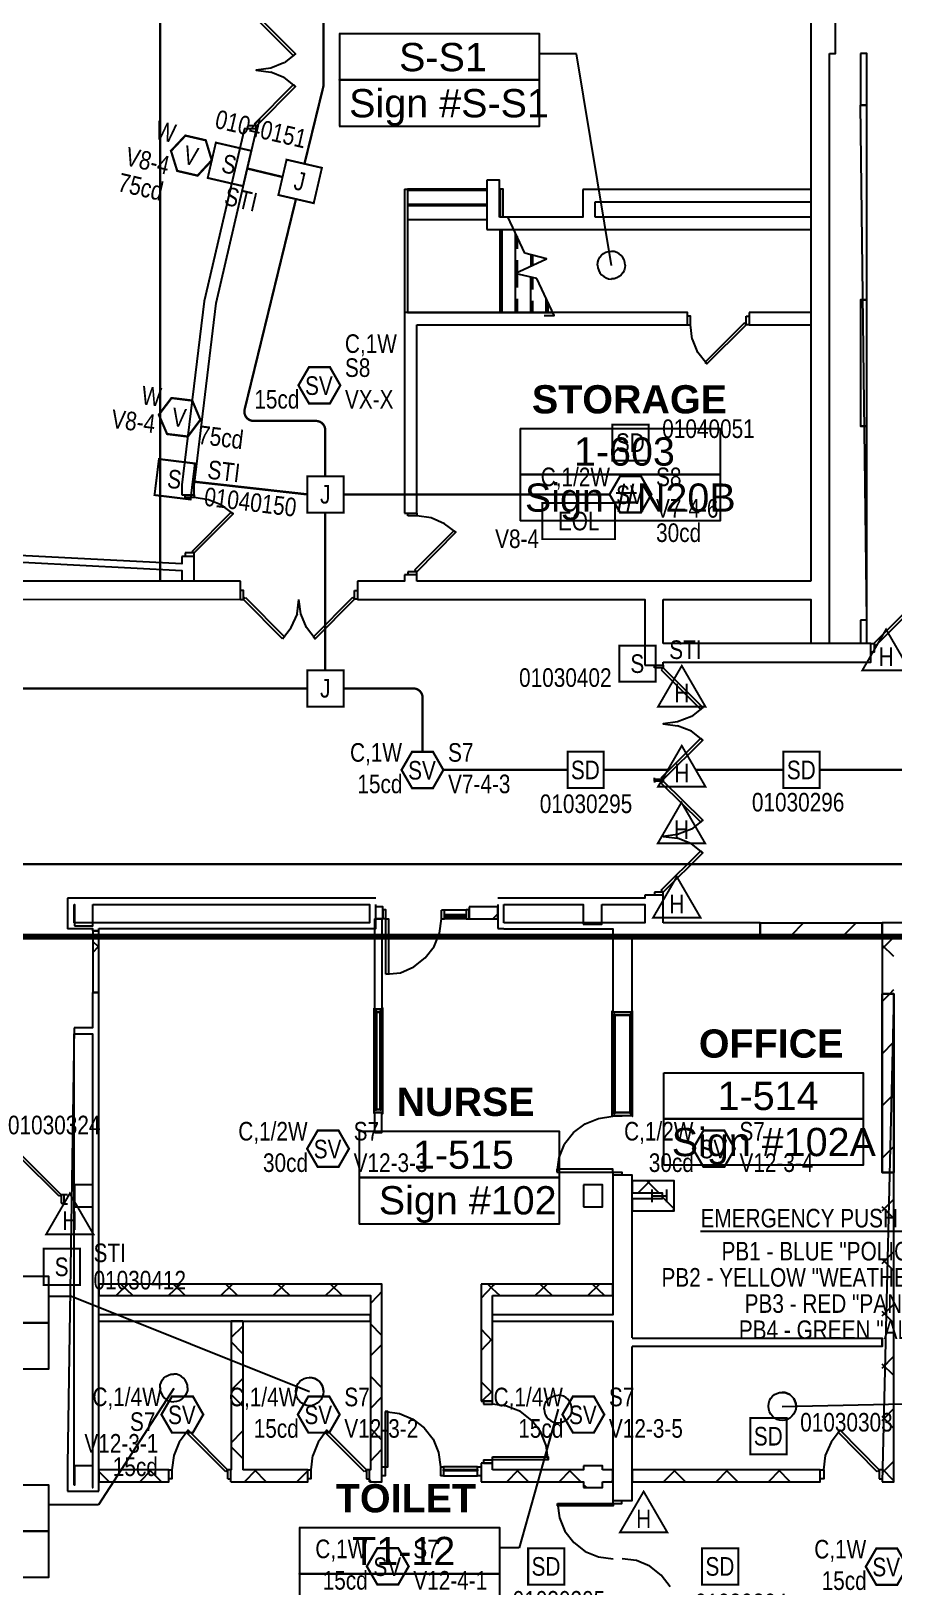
# Model space of a CAD drawing. Header units: inches. Extents: x 8199 to 15931, y 7617 to 15423.
# Drawn here: x 14042 to 14599, y 10409 to 11413 of the extents above; entities that cross this region are included whole.
import ezdxf
from ezdxf.enums import TextEntityAlignment as Align

# ---------------------------------------------------------------- set-up
doc = ezdxf.new("R2010")
doc.units = ezdxf.units.IN
doc.header["$LTSCALE"] = 0.25
doc.header["$MEASUREMENT"] = 0
for name, color, linetype in [('BACKGROUND', 8, 'Continuous'), ('CL-TEXT', 3, 'Continuous'), ('CONDUIT', 6, 'Continuous'), ('DOOR HOLDER', 1, 'Continuous'), ('EOL', 1, 'Continuous'), ('JUNCTION BOX', 1, 'Continuous'), ('PULL STATION', 1, 'Continuous'), ('SMOKE DETECTOR', 1, 'Continuous'), ('SPEAKER STROBE', 1, 'Continuous'), ('STROBE', 1, 'Continuous')]:
    doc.layers.add(name, color=color, linetype=linetype)
doc.styles.add('Arial', font='arial.ttf', dxfattribs={"width": 0.8})
doc.styles.add('PDF Arial', font='arial.ttf')
doc.styles.add('PDF Arial Bold', font='arialbd.ttf')

# ---------------------------------------------------------------- blocks, each defined once
blk = doc.blocks.new('150X-AQN5')
at = {"layer": 'DOOR HOLDER', "const_width": 1.25}
blk.add_lwpolyline([(15.3, -8.8), (0, 17.6), (-15.3, -8.8)], close=True, dxfattribs=at)
at = {"layer": 'DOOR HOLDER', "style": 'Arial', "width": 0.8}
blk.add_text('H', height=12, dxfattribs=at).set_placement((0, 0), align=Align.MIDDLE)
blk.add_attdef('SUBSCRIPT', text='', height=12, dxfattribs=at).set_placement((11.4, 10.5), align=Align.MIDDLE_LEFT)
blk = doc.blocks.new('SIGA-278')
at = {"layer": 'PULL STATION', "const_width": 1.3}
blk.add_lwpolyline([(-11.5, -11.7), (-11.5, 11.7), (11.9, 11.7), (11.9, -11.7)], close=True, dxfattribs=at)
at = {"layer": 'PULL STATION', "style": 'Arial', "width": 0.8}
blk.add_text('S', height=12, dxfattribs=at).set_placement((0, 0), align=Align.MIDDLE)
for tag, p in [('ADDRESS', (20.6, 9)), ('ZONE', (20.6, -8.6))]:
    blk.add_attdef(tag, text='', height=12, dxfattribs=at).set_placement(p, align=Align.MIDDLE_LEFT)
blk.add_attdef('SUBSCRIPT', text='', height=12, dxfattribs=at).set_placement((-16.6, -9), align=Align.MIDDLE_RIGHT)
blk = doc.blocks.new('G1-VM')
at = {"layer": 'STROBE', "const_width": 1.46}
blk.add_lwpolyline([(13.8, 0.2), (7.1, 11.9), (-6.4, 11.9), (-13.2, 0.2), (-6.4, -11.5), (7.1, -11.5)], close=True, dxfattribs=at)
at = {"layer": 'STROBE', "style": 'Arial', "width": 0.8}
blk.add_text('V', height=12, dxfattribs=at).set_placement((0, 0), align=Align.MIDDLE)
for tag, p in [('W', (-12.9, 11.5)), ('CANDELA', (-12.6, -8.8))]:
    blk.add_attdef(tag, text='', height=12, dxfattribs=at).set_placement(p, align=Align.MIDDLE_RIGHT)
blk.add_attdef('Visual_Circuit', text='', height=12, dxfattribs=at).set_placement((16.8, -8.8), align=Align.MIDDLE_LEFT)
blk = doc.blocks.new('GC-S7VM')
at = {"layer": 'SPEAKER STROBE', "const_width": 1.46}
blk.add_lwpolyline([(13.8, 0.2), (7.1, 11.9), (-6.4, 11.9), (-13.2, 0.2), (-6.4, -11.5), (7.1, -11.5)], close=True, dxfattribs=at)
at = {"layer": 'SPEAKER STROBE', "style": 'Arial', "width": 0.8}
blk.add_text('SV', height=12, dxfattribs=at).set_placement((0, 0), align=Align.MIDDLE)
for tag, p in [('C', (-12.9, 11.5)), ('CANDELA', (-12.6, -8.8)), ('1/2W', (-12.6, -29.2))]:
    blk.add_attdef(tag, text='', height=12, dxfattribs=at).set_placement(p, align=Align.MIDDLE_RIGHT)
for tag, p in [('Speaker_Circuit', (16.8, 11.5)), ('Visual_Circuit', (16.8, -8.8))]:
    blk.add_attdef(tag, text='', height=12, dxfattribs=at).set_placement(p, align=Align.MIDDLE_LEFT)
blk = doc.blocks.new('SIGA-PD')
at = {"layer": 'SMOKE DETECTOR', "const_width": 1.3}
blk.add_lwpolyline([(-11.5, -11.7), (-11.5, 11.7), (11.9, 11.7), (11.9, -11.7)], close=True, dxfattribs=at)
at = {"layer": 'SMOKE DETECTOR', "style": 'Arial', "width": 0.8}
blk.add_text('SD', height=12, dxfattribs=at).set_placement((0, 0), align=Align.MIDDLE)
for tag, p in [('ADDRESS', (20.6, 9)), ('ZONE', (20.6, -8.6))]:
    blk.add_attdef(tag, text='', height=12, dxfattribs=at).set_placement(p, align=Align.MIDDLE_LEFT)
blk.add_attdef('SUBSCRIPT', text='', height=12, dxfattribs=at).set_placement((-16.6, -9), align=Align.MIDDLE_RIGHT)
blk = doc.blocks.new('EOLR')
at = {"layer": 'EOL', "const_width": 1.25}
blk.add_lwpolyline([(-23.4, 11.7), (23.4, 11.7), (23.4, -11.7), (-23.4, -11.7)], close=True, dxfattribs=at)
at = {"layer": 'EOL', "style": 'Arial', "width": 0.8}
blk.add_text('EOL', height=12, dxfattribs=at).set_placement((0, 0), align=Align.MIDDLE)
for tag, p in [('CIRCUIT#', (28.6, 10.9)), ('EOL_VALUE', (28.9, -9.4))]:
    blk.add_attdef(tag, text='', height=12, dxfattribs=at).set_placement(p, align=Align.MIDDLE_LEFT)
blk = doc.blocks.new('JUNCTION BOX')
at = {"const_width": 1.3}
blk.add_lwpolyline([(-11.5, -11.7), (-11.5, 11.7), (11.9, 11.7), (11.9, -11.7)], close=True, dxfattribs=at)
at = {"style": 'Arial', "width": 0.8}
blk.add_text('J', height=12, dxfattribs=at).set_placement((0, 0), align=Align.MIDDLE)
blk.add_attdef('SUBSCRIPT', text='', height=12, dxfattribs=at).set_placement((-16.6, -9), align=Align.MIDDLE_RIGHT)

msp = doc.modelspace()

# ---------------------------------------------------------------- linework, layer by layer
at = {"lineweight": 0, "const_width": 4}
msp.add_lwpolyline([(12922.6, 10828.7), (14790, 10828.7)], dxfattribs=at)
at = {"layer": 'BACKGROUND', "ltscale": 5.256624}
msp.add_lwpolyline([(14125.5, 11058.1), (14125.5, 12087.2), (14125.5, 11058.1), (13244.9, 11058.1)], dxfattribs=at)
at = {"layer": 'BACKGROUND'}
for points in [[(14545.4, 11458.6), (14545.4, 11398.7)], [(14557.5, 11398.7), (14561.3, 11398.7), (14561.3, 11458.6), (14545.4, 11458.6)], [(14186.4, 11422.3), (14211.5, 11397.1)], [(14211.6, 11397.1), (14212.8, 11398.4), (14187.7, 11423.6)], [(14241.1, 11411.4), (14370.2, 11411.4), (14370.2, 11381.5), (14241.1, 11381.5), (14370.2, 11381.5), (14370.2, 11351.5), (14241.1, 11351.5)], [(14241.2, 11411.5), (14241.2, 11381.5), (14241.2, 11351.6)], [(14212.8, 11398.4), (14205.5, 11392.6)], [(14394.1, 11398.4), (14370.2, 11398.4)], [(14416.7, 11261.7), (14394.1, 11398.4)], [(14557.5, 11018), (14557.5, 11046.4), (14557.5, 11058.1), (14557.5, 11398.7)], [(14577.3, 11398.7), (14577.3, 11365.3)], [(14581.4, 11033), (14581.4, 11158.2), (14577.3, 11158.2), (14581.4, 11158.2), (14581.4, 11239.7), (14581.4, 11365.3), (14577.3, 11365.3), (14581.4, 11365.3), (14581.4, 11398.7), (14577.3, 11398.7)], [(14196.9, 11389.2), (14187.6, 11387.9), (14196.9, 11386.6)], [(14205.4, 11392.6), (14196.9, 11389.1)], [(14205.4, 11383.1), (14196.9, 11386.6)], [(14186.4, 11353.2), (14211.5, 11378.6)], [(14211.6, 11378.7), (14212.8, 11377.4), (14187.7, 11351.9)], [(14212.8, 11377.4), (14205.5, 11383.1)], [(14179.7, 11350), (14179.7, 11349.3), (14153.9, 11238.8)], [(14161.8, 11237.5), (14187.6, 11348.7), (14187.6, 11350), (14179.7, 11350)], [(14187.6, 11350), (14187.6, 11351.9), (14181.9, 11351.9)], [(14181.9, 11351.8), (14181.9, 11349.9)], [(14187.6, 11351.9), (14186.4, 11353.1)], [(14336.4, 11316.8), (14336.4, 11285)], [(14344.4, 11292.9), (14344.4, 11316.8), (14336.4, 11316.8)], [(14283.2, 11311.1), (14283.2, 11299), (14283.2, 11229.5)], [(14283.2, 11311.1), (14285.1, 11311.1), (14285.1, 11301.2), (14285.1, 11299), (14285.1, 11231.4)], [(14336.4, 11311.1), (14285.1, 11311.1)], [(14344.4, 11311.1), (14345, 11311.1), (14345, 11301.2), (14345, 11293.3), (14345, 11292.9), (14345, 11293.3)], [(14398.2, 11310.8), (14398.2, 11292.9), (14344.4, 11292.9)], [(14345, 11310.2), (14344.4, 11310.2)], [(14346.9, 11293.2), (14346.9, 11311.1), (14345, 11311.1)], [(14406.2, 11310.8), (14398.2, 11310.8)], [(14545.4, 11310.8), (14406.2, 11310.8)], [(14336.4, 11301.2), (14285.1, 11301.2)], [(14285.1, 11299), (14285.1, 11291.3)], [(14345, 11301.2), (14344.4, 11301.2)], [(14345, 11300.3), (14344.4, 11300.3)], [(14406.2, 11292.9), (14406.2, 11302.8)], [(14406.2, 11302.8), (14545.4, 11302.8)], [(14336.4, 11291.3), (14285.1, 11291.3)], [(14336.4, 11285), (14344.4, 11285)], [(14337.1, 11231.5), (14345, 11231.5), (14345, 11285)], [(14344.3, 11285), (14545.4, 11285)], [(14347, 11293.3), (14349.8, 11293.3)], [(14360.9, 11269.7), (14349.8, 11293.2)], [(14545.4, 11292.9), (14406.2, 11292.9)], [(14345, 11231.5), (14354.9, 11231.5), (14354.9, 11256.6), (14354.9, 11282.7)], [(14355.8, 11280.5), (14355.8, 11272.5)], [(14354.5, 11256.6), (14374.9, 11266.1), (14360.9, 11269.7)], [(14355.8, 11265.2), (14355.8, 11257.2)], [(14364.8, 11268.7), (14364.8, 11261.4)], [(14365.7, 11268.4), (14365.7, 11261.7)], [(14374.6, 11266.1), (14374.6, 11266.1)], [(14368.6, 11253.4), (14354.6, 11256.6)], [(14354.9, 11231.4), (14364.8, 11231.4), (14364.8, 11254.1)], [(14355.8, 11256.3), (14355.8, 11247.7)], [(14365.7, 11254.1), (14365.7, 11246.4)], [(14373.4, 11229.5), (14379.7, 11229.5), (14368.6, 11253.4)], [(14153.9, 11238.8), (14139.5, 11120.3)], [(14147.5, 11119.6), (14161.8, 11237.5)], [(14355.8, 11240.4), (14355.8, 11231.4)], [(14364.7, 11231.4), (14374.6, 11231.4), (14374.6, 11240)], [(14365.7, 11239.1), (14365.7, 11231.4)], [(14375.6, 11237.8), (14375.6, 11231.5)], [(14577.3, 11239.7), (14577.3, 11158.2)], [(14291.2, 11231.4), (14283.2, 11231.4)], [(14283.2, 11231.4), (14283.2, 11102.1)], [(14283.2, 11102.1), (14291.2, 11102.1), (14291.2, 11223.5)], [(14285.1, 11231.4), (14337, 11231.4)], [(14291.2, 11223.5), (14465.8, 11223.5), (14465.8, 11231.5), (14291.2, 11231.5)], [(14374.6, 11231.4), (14378.8, 11231.4)], [(14465.8, 11223.5), (14467.7, 11223.5), (14467.7, 11229.2), (14465.8, 11229.2)], [(14468.9, 11214.2), (14467.7, 11223.5)], [(14502.4, 11224.7), (14476.9, 11199.3)], [(14478.2, 11198.3), (14503.7, 11223.5), (14503.7, 11229.2)], [(14503.7, 11223.5), (14502.4, 11224.8)], [(14505.6, 11231.5), (14505.6, 11223.5), (14503.7, 11223.5)], [(14503.7, 11229.2), (14505.6, 11229.2)], [(14545.4, 11231.4), (14505.5, 11231.4)], [(14505.5, 11223.5), (14545.4, 11223.5)], [(14472.5, 11205.7), (14469, 11214.3)], [(14476.9, 11199.3), (14478.2, 11198.3), (14472.4, 11205.6)], [(14357.8, 11156.6), (14486.8, 11156.6), (14486.8, 11127), (14357.8, 11127), (14486.8, 11127), (14486.8, 11097), (14357.8, 11097)], [(14357.8, 11156.6), (14357.8, 11126.9), (14357.8, 11097)], [(14139.5, 11120.2), (14139.5, 11113.9)], [(14139.5, 11113.9), (14147.5, 11113.9), (14147.5, 11119.6)], [(14141.7, 11112), (14141.7, 11113.9)], [(14147.5, 11113.9), (14147.5, 11112), (14141.7, 11112)], [(14156.7, 11110.7), (14147.5, 11112)], [(14165.3, 11107.2), (14156.7, 11110.7)], [(14172.7, 11101.5), (14165.3, 11107.2)], [(14146.2, 11077.2), (14171.4, 11102.7)], [(14171.4, 11102.7), (14172.7, 11101.5), (14147.5, 11076.3)], [(14285.4, 11100.2), (14285.4, 11102.1)], [(14291.2, 11102.1), (14291.2, 11100.2), (14285.4, 11100.2)], [(14300.4, 11098.9), (14291.2, 11100.2)], [(14309, 11095.1), (14300.4, 11098.9)], [(14316.3, 11089.7), (14309, 11095.1)], [(14289.9, 11065.5), (14315.1, 11090.6)], [(14315, 11090.6), (14316.3, 11089.7), (14291.2, 11064.2)], [(13942, 11075.3), (14139.5, 11065.1), (14139.5, 11058.1)], [(14139.5, 11074), (14139.5, 11069.3), (13942.3, 11079.5)], [(14147.5, 11058.1), (14147.5, 11074.1), (14139.5, 11074.1)], [(14141.7, 11076.3), (14141.7, 11074)], [(14147.5, 11074.1), (14147.5, 11076.3), (14141.7, 11076.3)], [(14147.5, 11076.3), (14146.2, 11077.3)], [(14285.4, 11064.2), (14285.4, 11062.3)], [(14291.2, 11062.3), (14291.2, 11064.2), (14285.4, 11064.2)], [(14291.2, 11064.2), (14289.9, 11065.5)], [(14177.5, 11046.4), (14177.5, 11058.1)], [(14253, 11058.1), (14253, 11046.4), (14251, 11046.4)], [(14283.2, 11062.3), (14283.2, 11058.1), (14252.9, 11058.1)], [(14291.2, 11058.1), (14291.2, 11062.3), (14283.2, 11062.3)], [(14424, 11058.1), (14291.2, 11058.1)], [(14545.4, 11058.1), (14424, 11058.1)], [(14177.4, 11046.3), (14179.3, 11046.3), (14179.3, 11052.1), (14177.4, 11052.1)], [(14179.3, 11046.4), (14180.6, 11047.6)], [(14204.5, 11020.9), (14179.3, 11046.3)], [(14180.6, 11047.6), (14205.8, 11022.1), (14204.5, 11020.9)], [(14214, 11037.1), (14215, 11046.3)], [(14216.3, 11037.1), (14215, 11046.3)], [(14249.7, 11047.6), (14224.6, 11022.1)], [(14225.6, 11020.9), (14251, 11046.4), (14251, 11052.1)], [(14251, 11046.4), (14249.8, 11047.6)], [(14251, 11052.1), (14253, 11052.1)], [(14253, 11046.3), (14424, 11046.3)], [(14424, 11046.3), (14438.3, 11046.3), (14438.3, 11004)], [(14450.1, 11046.3), (14545.4, 11046.3), (14545.4, 11018)], [(14450.1, 11018), (14450.1, 11046.3)], [(14611.3, 11043.2), (14586.1, 11018)], [(14587.4, 11016.7), (14612.6, 11041.9), (14611.4, 11043.2)], [(14210.2, 11028.2), (14214.1, 11037.1)], [(14220.1, 11028.2), (14216.3, 11037.1)], [(14577.3, 11033), (14577.3, 11018)], [(14581.4, 11018), (14581.4, 11033), (14577.3, 11033)], [(14204.5, 11020.8), (14210.2, 11028.2)], [(14224.6, 11022.1), (14225.5, 11020.9), (14220.1, 11028.2)], [(14450.1, 11005.9), (14584, 11005.9), (14584, 11018)], [(14584, 11018), (14586.2, 11018), (14586.2, 11012.3), (14584, 11012.3)], [(14586.2, 11018), (14587.4, 11016.7)], [(14438.3, 11004), (14450.1, 11004), (14450.1, 11005.9)], [(14444.4, 11002.1), (14444.4, 11004)], [(14450.1, 11004), (14450.1, 11002.1), (14444.4, 11002.1)], [(14448.8, 11000.8), (14474.3, 10975.3)], [(14450.1, 11002.1), (14448.9, 11000.8)], [(14474.4, 10975.3), (14475.6, 10976.6), (14450.1, 11002.1)], [(14475.6, 10976.6), (14468.3, 10970.8)], [(14459.4, 10967.3), (14450.2, 10966.1), (14459.4, 10964.8)], [(14468.3, 10970.8), (14459.4, 10967.3)], [(14468.3, 10961.3), (14459.4, 10964.8)], [(14448.8, 10931.3), (14474.3, 10956.8)], [(14474.4, 10956.8), (14475.6, 10955.6), (14450.1, 10930.1)], [(14475.6, 10955.6), (14468.3, 10961.3)], [(14444.4, 10929.1), (14444.4, 10931.3)], [(14450.1, 10931.3), (14450.1, 10929.1), (14444.4, 10929.1)], [(14444.4, 10930.1), (14444.4, 10928.2)], [(14450.1, 10928.1), (14450.1, 10930.1), (14444.4, 10930.1)], [(14448.8, 10927.8), (14474.3, 10902.7)], [(14450.1, 10930.1), (14448.9, 10931.3)], [(14450.1, 10929.1), (14448.9, 10927.8)], [(14474.4, 10902.7), (14475.6, 10903.9), (14450.1, 10929.1)], [(14475.6, 10903.9), (14468.3, 10898.2)], [(14459.4, 10894.7), (14450.2, 10893.4), (14459.4, 10892.2)], [(14468.3, 10898.2), (14459.4, 10894.7)], [(14468.3, 10888.7), (14459.4, 10892.2)], [(14448.8, 10858.7), (14474.3, 10884.2)], [(14474.4, 10884.2), (14475.6, 10882.9), (14450.1, 10857.4)], [(14475.6, 10882.9), (14468.3, 10888.6)], [(14065.9, 10853.6), (14065.9, 10849.5), (14065.9, 10837.7), (14065.9, 10833.8)], [(14264.7, 10853.6), (14065.9, 10853.6)], [(14438.3, 10855.5), (14438.3, 10853.6), (14343.4, 10853.6)], [(14450.1, 10837.7), (14450.1, 10855.5), (14438.3, 10855.5)], [(14444.4, 10857.4), (14444.4, 10855.5)], [(14450.1, 10855.5), (14450.1, 10857.4), (14444.4, 10857.4)], [(14450.1, 10857.4), (14448.9, 10858.7)], [(14070, 10849.5), (14070.4, 10849.5), (14070.4, 10835.8)], [(14082.2, 10849.5), (14260.6, 10849.5), (14260.6, 10837.7), (14070.1, 10837.7)], [(14070.1, 10837.7), (14070.1, 10849.5)], [(14070.4, 10835.8), (14082.2, 10835.8), (14082.2, 10849.5)], [(14260.6, 10833.9), (14264.7, 10833.9), (14264.7, 10840.2), (14264.7, 10847.9)], [(14263.8, 10840.2), (14264.7, 10840.2), (14264.7, 10847.9), (14264.7, 10849.5)], [(14269.2, 10840.2), (14269.2, 10847.9), (14264.7, 10847.9)], [(14269.2, 10845.9), (14269.2, 10840.2), (14268.5, 10840.2)], [(14271.1, 10840.2), (14271.1, 10846), (14269.2, 10846)], [(14305.8, 10831), (14307.1, 10840.2), (14307.1, 10845.9)], [(14307.1, 10840.2), (14309, 10840.2), (14309, 10845.9), (14307.1, 10845.9)], [(14309, 10846), (14323, 10846), (14323, 10840.2), (14309, 10840.2)], [(14309, 10841.8), (14323, 10841.8), (14323, 10842.8), (14309, 10842.8)], [(14309, 10842.8), (14309, 10841.8)], [(14323, 10840.2), (14324.9, 10840.2), (14324.9, 10846), (14323, 10846)], [(14324.9, 10847.9), (14324.9, 10840.2)], [(14325, 10840.2), (14343.4, 10840.2), (14343.4, 10847.9), (14325, 10847.9)], [(14340.2, 10840.2), (14343.4, 10843.4)], [(14343.4, 10849.5), (14343.4, 10847.9), (14343.4, 10840.2), (14343.4, 10833.9)], [(14347.2, 10849.5), (14398.5, 10849.5), (14398.5, 10836.7)], [(14347.3, 10837.7), (14347.3, 10849.5)], [(14398.5, 10836.7), (14410.6, 10836.7), (14410.6, 10849.5)], [(14410.6, 10849.5), (14438.3, 10849.5), (14438.3, 10837.7), (14421.2, 10837.7)], [(14065.9, 10833.9), (14081.9, 10833.9), (14081.9, 10832.6)], [(14081.8, 10832.6), (14082.2, 10832.6), (14082.2, 10792.7), (14081.8, 10792.7)], [(14085.7, 10832.6), (14082.2, 10832.6), (14085.7, 10832.6), (14085.7, 10792.8), (14082.2, 10792.8), (14085.7, 10792.8)], [(14085.7, 10832.6), (14086, 10832.6), (14086, 10833.9)], [(14086, 10833.9), (14260.6, 10833.9)], [(14263.8, 10840.2), (14263.8, 10781.9), (14263.8, 10782.6), (14263.5, 10782.6)], [(14268.5, 10840.2), (14264.7, 10840.2), (14268.5, 10840.2), (14268.5, 10781.9), (14263.8, 10781.9), (14268.5, 10781.9), (14268.5, 10782.6)], [(14271.1, 10804.5), (14271.1, 10840.2), (14269.2, 10840.2)], [(14271.1, 10840.2), (14273, 10840.2), (14273, 10804.5), (14271.1, 10804.5)], [(14343.4, 10833.9), (14347.3, 10833.9)], [(14347.2, 10833.8), (14417.6, 10833.8), (14417.6, 10780), (14417.6, 10780.6), (14417, 10780.6)], [(14421.2, 10837.7), (14347.3, 10837.7)], [(14430.1, 10829.7), (14512.6, 10829.7), (14512.6, 10830), (14512.6, 10837.4), (14512.6, 10837.7), (14450.2, 10837.7)], [(14591.3, 10837.7), (14591.3, 10837.4), (14591.3, 10830), (14591.3, 10837.4), (14512.6, 10837.4)], [(14512.6, 10837.4), (14512.6, 10830)], [(14533, 10830), (14540.3, 10837.3)], [(14566.8, 10830), (14574.4, 10837.4)], [(14609.5, 10837.7), (14591.3, 10837.7)], [(14085.7, 10822.1), (14082.2, 10825.6)], [(14082.2, 10818.6), (14085.7, 10822.4)], [(14296.6, 10815), (14302.3, 10822.4)], [(14302.3, 10822.4), (14305.8, 10831)], [(14430.1, 10780.7), (14430.1, 10780), (14417.7, 10780), (14430.1, 10780), (14430.1, 10829.7)], [(14450.1, 10829.7), (14430, 10829.7)], [(14512.6, 10830), (14591.3, 10830), (14591.3, 10829.7), (14591.3, 10791.8), (14591.3, 10676.5), (14591.3, 10791.8)], [(14591.3, 10820.8), (14598.9, 10828.4)], [(14598.9, 10816), (14591.3, 10823.3)], [(14289.3, 10809.3), (14296.6, 10815.1)], [(14271.1, 10804.5), (14280.6, 10805.5)], [(14280.7, 10805.5), (14289.3, 10809.3)], [(14081.9, 10792.8), (14081.9, 10769.8), (14070.1, 10769.8)], [(14086, 10769.8), (14086, 10792.8), (14085.7, 10792.8)], [(14591.3, 10787), (14596.4, 10791.8)], [(14596.4, 10791.8), (14598.9, 10794.7)], [(14263.4, 10782.6), (14263.4, 10780.6), (14263.4, 10716.9), (14263.4, 10714.7)], [(14267.6, 10780.6), (14269.2, 10780.6), (14269.2, 10782.5), (14268.5, 10782.5)], [(14263.8, 10716.9), (14263.8, 10780.6)], [(14267.6, 10716.9), (14267.9, 10716.9), (14267.9, 10780.7), (14267.6, 10780.7)], [(14268.5, 10780.6), (14268.5, 10716.9)], [(14269.2, 10716.9), (14269.2, 10780.6)], [(14417, 10780.6), (14417, 10778.4), (14417, 10714.7), (14417, 10712.8)], [(14417, 10778.4), (14418.9, 10778.4), (14418.9, 10778.1), (14418.9, 10715.3), (14418.9, 10714.7), (14417, 10714.7)], [(14417.6, 10714.7), (14417.6, 10778.4)], [(14418.3, 10778.4), (14418.3, 10714.7)], [(14418.3, 10714.7), (14418.9, 10714.7), (14418.9, 10778.4), (14418.3, 10778.4)], [(14430.1, 10712.8), (14430.4, 10712.8), (14430.4, 10714.7), (14428.8, 10714.7), (14430.4, 10714.7), (14430.4, 10778.4), (14428.8, 10778.4), (14430.4, 10778.4), (14430.4, 10780.7), (14430.1, 10780.7)], [(14430.1, 10778.4), (14430.1, 10714.7)], [(14070.1, 10474.8), (14070.1, 10487.9), (14070.1, 10766)], [(14070.1, 10766), (14081.9, 10766), (14081.9, 10474.8)], [(14591.3, 10753.2), (14598.9, 10760.9)], [(14450.4, 10740.8), (14450.4, 10711.2), (14450.4, 10681.2)], [(14450.5, 10740.8), (14579.2, 10740.8), (14579.2, 10711.2), (14450.5, 10711.2), (14579.2, 10711.2), (14579.2, 10681.3), (14450.5, 10681.3)], [(14591.3, 10719.5), (14598.9, 10727.1)], [(14263.5, 10714.7), (14263.8, 10714.7), (14263.8, 10715.3), (14263.8, 10702.3)], [(14263.8, 10702.3), (14268.5, 10702.3), (14268.5, 10715.3), (14263.8, 10715.3), (14268.5, 10715.3), (14268.5, 10714.7)], [(14268.5, 10714.7), (14269.2, 10714.7), (14269.2, 10716.9), (14267.6, 10716.9)], [(14399.8, 10708), (14408.4, 10711.5)], [(14408.4, 10711.5), (14417.6, 10712.8), (14417.6, 10713.4), (14417.6, 10712.8), (14417, 10712.8)], [(14423.4, 10713.4), (14423.4, 10712.8), (14417.7, 10712.8)], [(14417.7, 10713.4), (14430.1, 10713.4), (14430.1, 10712.8)], [(14253.9, 10703.2), (14382.9, 10703.2), (14382.9, 10673.3), (14253.9, 10673.3), (14382.9, 10673.3), (14382.9, 10643.3), (14253.9, 10643.3)], [(14253.9, 10703.2), (14253.9, 10673.3), (14253.9, 10643.3)], [(14386.4, 10695), (14392.2, 10702.3)], [(14392.2, 10702.3), (14399.8, 10708)], [(14382.9, 10686.3), (14386.4, 10694.9)], [(14591.3, 10685.7), (14598.9, 10693.4)], [(14060.5, 10661.2), (14035.3, 10686.3)], [(14036.3, 10687.6), (14061.8, 10662.1), (14061.8, 10656.7)], [(14381.7, 10676.8), (14382.9, 10686.4)], [(14417.6, 10676.8), (14417.6, 10674.9), (14417.6, 10604.5), (14417.6, 10597.1), (14417.6, 10584.7), (14339.9, 10584.7)], [(14381.6, 10676.8), (14417.6, 10676.8), (14417.6, 10678.7), (14381.6, 10678.7)], [(14381.6, 10678.7), (14381.6, 10676.8)], [(14417.7, 10676.8), (14423.4, 10676.8), (14423.4, 10674.9), (14417.7, 10674.9)], [(14430.1, 10569.8), (14430.1, 10604.5), (14430.1, 10674.9), (14417.7, 10674.9)], [(14591.3, 10477), (14598.9, 10477), (14598.9, 10676.5)], [(14061.8, 10662.1), (14060.5, 10661.2)], [(14063.7, 10656.4), (14063.7, 10662.1), (14061.8, 10662.1)], [(14065.9, 10662.1), (14063.7, 10662.1)], [(14070.4, 10654.5), (14082.2, 10654.5), (14082.2, 10668.5), (14070.4, 10668.5)], [(14070.4, 10668.5), (14070.4, 10654.5)], [(14398.8, 10654.5), (14410.9, 10654.5), (14410.9, 10668.5), (14398.8, 10668.5)], [(14398.8, 10668.5), (14398.8, 10654.5)], [(14449.5, 10671.1), (14430.1, 10671.1)], [(14430.1, 10671.1), (14430.1, 10663.4)], [(14430.1, 10663.4), (14449.5, 10663.4), (14449.5, 10659.6), (14430.1, 10659.6)], [(14433.9, 10663.4), (14441.5, 10671)], [(14447.3, 10663.4), (14439.6, 10671.1)], [(14443.1, 10657.4), (14443.1, 10665.6)], [(14443.1, 10661.5), (14452.4, 10661.5)], [(14449.5, 10651.9), (14457.1, 10651.9), (14457.1, 10671.1), (14449.5, 10671.1)], [(14452.4, 10657.4), (14452.4, 10665.6)], [(14061.8, 10656.7), (14063.7, 10656.7)], [(14063.7, 10656.4), (14065.9, 10656.4)], [(14430.1, 10659.6), (14430.1, 10659.6)], [(14430.1, 10659.6), (14430.1, 10652)], [(14430.1, 10651.9), (14449.5, 10651.9)], [(14457.1, 10653.2), (14449.5, 10660.9)], [(14456.5, 10651.9), (14457.1, 10652.9)], [(14591.3, 10651.9), (14598.9, 10659.3)], [(14598.9, 10646.8), (14591.3, 10654.5)], [(14591.3, 10617.8), (14598.9, 10625.5)], [(14598.9, 10613.1), (14591.3, 10620.7)], [(13924.5, 10609.6), (14053.5, 10609.6), (14053.5, 10579.6), (13924.5, 10579.6), (14053.5, 10579.6), (14053.5, 10549.7), (13924.5, 10549.7)], [(14260.6, 10477), (14268.5, 10477), (14268.5, 10484.7), (14268.5, 10597.1), (14268.5, 10604.5), (14086, 10604.5)], [(14097.2, 10597.1), (14104.8, 10604.5)], [(14108, 10597.1), (14100.3, 10604.5)], [(14130.9, 10597.1), (14138.6, 10604.5)], [(14141.7, 10597.1), (14134.1, 10604.5)], [(14164.7, 10597.1), (14172.3, 10604.5)], [(14175.5, 10597.1), (14167.9, 10604.5)], [(14198.5, 10597.1), (14206.1, 10604.5)], [(14209.3, 10597.1), (14201.6, 10604.5)], [(14232.2, 10597.1), (14239.9, 10604.5)], [(14243, 10597.1), (14235.4, 10604.5)], [(14332.6, 10604.5), (14332.6, 10561.8), (14332.6, 10529)], [(14339.9, 10604.5), (14332.6, 10604.5)], [(14332.6, 10595.5), (14339.9, 10603.2)], [(14339.9, 10601.6), (14337, 10604.5)], [(14339.9, 10603.2), (14341.5, 10604.5)], [(14339.9, 10597.1), (14417.6, 10597.1), (14417.6, 10604.5), (14339.9, 10604.5)], [(14344.7, 10597.1), (14339.9, 10601.6)], [(14367.6, 10597.1), (14375.3, 10604.5)], [(14378.5, 10597.1), (14370.8, 10604.5)], [(14401.4, 10597.1), (14409.1, 10604.5)], [(14412.2, 10597.1), (14404.6, 10604.5)], [(14068.5, 10596.5), (14053.5, 10596.5)], [(14222, 10535), (14068.4, 10596.5)], [(14086, 10597.1), (14261.2, 10597.1), (14261.2, 10584.7), (14086, 10584.7)], [(14261.2, 10592), (14266.3, 10597.1)], [(14266.3, 10597.1), (14268.5, 10599.7)], [(14332.6, 10529), (14339.9, 10529), (14339.9, 10561.8), (14339.9, 10580.6), (14339.9, 10584.7), (14339.9, 10597.1)], [(14591.3, 10584.1), (14598.9, 10591.7)], [(14179, 10580.6), (14261.2, 10580.6), (14261.2, 10584.7), (14261.2, 10580.6), (14261.2, 10484.7), (14260.6, 10484.7)], [(14339.9, 10580.6), (14339.9, 10584.7)], [(14598.9, 10579.3), (14591.3, 10586.9)], [(14086, 10580.6), (14171.4, 10580.6), (14171.4, 10484.7), (14171.1, 10484.7)], [(14179, 10580.6), (14171.4, 10580.6), (14179, 10580.6), (14179, 10484.7)], [(14171.4, 10570.1), (14179, 10577.4)], [(14268.5, 10571.3), (14261.2, 10579)], [(14339.9, 10567.8), (14332.6, 10575.5)], [(14339.9, 10580.6), (14417.6, 10580.6), (14417.6, 10484.7), (14411, 10484.7)], [(14179, 10559.5), (14171.4, 10567.2)], [(14261.2, 10558.3), (14268.5, 10565.6)], [(14332.6, 10561.8), (14339.9, 10569.4)], [(14417.7, 10464.9), (14430.1, 10464.9), (14430.1, 10474.2), (14430.1, 10564.3)], [(14430.1, 10569.7), (14591.3, 10569.7), (14591.3, 10564.3), (14430.1, 10564.3)], [(14591.3, 10564.3), (14591.3, 10569.7)], [(14591.3, 10550.3), (14598.9, 10558)], [(14598.9, 10545.5), (14591.3, 10552.9)], [(14171.4, 10536), (14179, 10543.6)], [(14268.5, 10537.6), (14261.2, 10545.2)], [(14339.9, 10534.1), (14332.6, 10541.4)], [(14134.4, 10537.2), (14085.7, 10462.1)], [(14179, 10525.8), (14171.4, 10533.4)], [(14261.2, 10524.2), (14268.5, 10531.8)], [(14333.2, 10529), (14339.9, 10535.6)], [(14270.8, 10522.3), (14270.8, 10486.6), (14270.8, 10480.9), (14268.5, 10480.9)], [(14270.8, 10486.6), (14272.4, 10486.6), (14272.4, 10522.3), (14270.8, 10522.3)], [(14270.8, 10522.3), (14280, 10521)], [(14280, 10521), (14288.6, 10517.5)], [(14334.2, 10529), (14334.2, 10527.1)], [(14334.2, 10527), (14339.9, 10527), (14339.9, 10529), (14334.2, 10529)], [(14349.1, 10525.8), (14339.9, 10527)], [(14358.1, 10522.3), (14349.1, 10525.8)], [(14382.3, 10523.9), (14357.1, 10434.3)], [(14365.4, 10516.5), (14358.1, 10522.3)], [(14526.9, 10525.5), (14634.9, 10528)], [(14591.3, 10516.5), (14598.9, 10524.2)], [(14268.5, 10503.8), (14261.2, 10511.4)], [(14288.6, 10517.5), (14296, 10511.8)], [(14295.9, 10511.8), (14301.7, 10504.4)], [(14371.2, 10508.9), (14365.4, 10516.6)], [(14598.9, 10511.4), (14591.3, 10519.1)], [(14137.9, 10502.5), (14134.4, 10493.9)], [(14142.4, 10508.9), (14143.6, 10510.2), (14137.9, 10502.5)], [(14167.9, 10483.4), (14142.4, 10508.9)], [(14143.7, 10510.2), (14169.1, 10484.7), (14169.1, 10478.9)], [(14171.4, 10502.2), (14179, 10509.8)], [(14227.5, 10502.5), (14224, 10493.9)], [(14231.9, 10508.9), (14233.2, 10510.2), (14227.5, 10502.5)], [(14257.4, 10483.4), (14231.9, 10508.9)], [(14233.2, 10510.2), (14258.7, 10484.7), (14258.7, 10478.9)], [(14301.7, 10504.4), (14305.2, 10495.8)], [(14374.6, 10500.3), (14371.1, 10508.9)], [(14558.5, 10502.5), (14554.6, 10493.9)], [(14562.9, 10508.9), (14564.2, 10510.2), (14558.4, 10502.5)], [(14588.1, 10483.4), (14562.9, 10508.9)], [(14564.2, 10510.2), (14589.4, 10484.7), (14589.4, 10478.9)], [(14134.4, 10493.9), (14133.1, 10484.7)], [(14179, 10492), (14171.4, 10499.6)], [(14223.9, 10493.9), (14222.7, 10484.7)], [(14261.2, 10490.4), (14268.5, 10498.1)], [(14305.2, 10495.8), (14306.4, 10486.6), (14306.4, 10480.9)], [(14334.2, 10489.1), (14339.9, 10489.1), (14339.9, 10491), (14339.9, 10493)], [(14334.2, 10491.1), (14334.2, 10489.1)], [(14339.9, 10491), (14334.2, 10491)], [(14339.9, 10493), (14375.9, 10493), (14375.9, 10491.1), (14339.9, 10491.1)], [(14375.9, 10491.1), (14374.7, 10500.3)], [(14554.6, 10493.9), (14553.6, 10484.7)], [(14591.3, 10482.8), (14598.9, 10490.4)], [(14065.9, 10487.9), (14065.9, 10471)], [(14070.4, 10487.2), (14070.4, 10474.8), (14070, 10474.8)], [(14081.8, 10473.2), (14082.2, 10473.2), (14082.2, 10487.2), (14070.4, 10487.2)], [(14086, 10484.4), (14086.3, 10484.7)], [(14086, 10477), (14131.2, 10477), (14131.2, 10484.7), (14086, 10484.7)], [(14092.7, 10477), (14086, 10483.7)], [(14112.4, 10477), (14120.1, 10484.7)], [(14126.5, 10477), (14118.8, 10484.7)], [(14131.2, 10484.7), (14133.2, 10484.7), (14133.2, 10479), (14131.2, 10479)], [(14169.1, 10484.7), (14167.9, 10483.4)], [(14171.1, 10477), (14171.1, 10484.7), (14169.2, 10484.7)], [(14171.1, 10477), (14220.8, 10477), (14220.8, 10484.7), (14179, 10484.7)], [(14180, 10477), (14187.6, 10484.7)], [(14194, 10477), (14186.4, 10484.7)], [(14213.8, 10477), (14220.8, 10484)], [(14220.8, 10484.4), (14220.1, 10484.7)], [(14220.8, 10484.7), (14222.7, 10484.7), (14222.7, 10479), (14220.8, 10479)], [(14258.7, 10484.7), (14257.4, 10483.4)], [(14260.6, 10477), (14260.6, 10484.7), (14258.7, 10484.7)], [(14268.5, 10486.6), (14270.8, 10486.6)], [(14268.5, 10480.9), (14268.5, 10486.6)], [(14306.5, 10486.6), (14308.4, 10486.6), (14308.4, 10480.9), (14306.5, 10480.9)], [(14308.4, 10480.9), (14330.3, 10480.9), (14330.3, 10486.6), (14308.4, 10486.6)], [(14308.4, 10485), (14330.3, 10485), (14330.3, 10484), (14308.4, 10484)], [(14308.4, 10484), (14308.4, 10485)], [(14330.3, 10486.6), (14332.6, 10486.6), (14332.6, 10480.9), (14330.3, 10480.9)], [(14339.9, 10484.7), (14339.9, 10489.1), (14332.6, 10489.1)], [(14332.6, 10489.1), (14332.6, 10484.7), (14332.6, 10477)], [(14340.6, 10484.7), (14339.9, 10484.7)], [(14380.4, 10484.7), (14340.6, 10484.7)], [(14349.2, 10477), (14356.8, 10484.7)], [(14363.2, 10477), (14355.5, 10484.7)], [(14398.8, 10487.2), (14398.8, 10484.7), (14380.4, 10484.7)], [(14382.9, 10477), (14390.6, 10484.7)], [(14397, 10477), (14389.3, 10484.7)], [(14410.9, 10484.7), (14410.9, 10487.2), (14398.8, 10487.2)], [(14430.1, 10477), (14551.4, 10477), (14551.4, 10484.7), (14430.1, 10484.7)], [(14430.1, 10484.7), (14430.1, 10477)], [(14450.4, 10477), (14458.1, 10484.7)], [(14464.5, 10477), (14456.8, 10484.7)], [(14484.3, 10477), (14491.9, 10484.7)], [(14498.2, 10477), (14490.6, 10484.7)], [(14518, 10477), (14525.6, 10484.7)], [(14532, 10477), (14524.4, 10484.7)], [(14551.5, 10484.7), (14553.7, 10484.7), (14553.7, 10478.9), (14551.5, 10478.9)], [(14589.4, 10484.7), (14588.1, 10483.4)], [(14591.3, 10484.7), (14589.4, 10484.7)], [(14598.9, 10477.7), (14591.3, 10485.3)], [(13924.5, 10475.1), (14053.5, 10475.1), (14053.5, 10445.2), (13924.5, 10445.2), (14053.5, 10445.2), (14053.5, 10415.2), (13924.5, 10415.2)], [(14065.9, 10471), (14070.1, 10471)], [(14070.1, 10471), (14081.9, 10471)], [(14081.8, 10471), (14086, 10471)], [(14169.2, 10479), (14171.1, 10479)], [(14258.7, 10479), (14260.6, 10479)], [(14261.5, 10477), (14260.6, 10478.3)], [(14332.6, 10477), (14340.6, 10477)], [(14340.6, 10477), (14380.4, 10477)], [(14380.4, 10477), (14398.8, 10477), (14398.8, 10473.2)], [(14398.8, 10473.2), (14410.9, 10473.2), (14410.9, 10477)], [(14400.8, 10473.2), (14398.8, 10475.1)], [(14411, 10477), (14417.6, 10477), (14417.6, 10474.2), (14417.6, 10464.9), (14417.6, 10463)], [(14416.7, 10477), (14417.6, 10478)], [(14430.7, 10477), (14430.1, 10477.7)], [(14589.4, 10478.9), (14591.3, 10478.9)], [(14085.7, 10462.1), (14053.5, 10462.1)], [(14382, 10463), (14417.9, 10463), (14417.9, 10461.4), (14382, 10461.4)], [(14382, 10461.4), (14382, 10463)], [(14382, 10463), (14383.3, 10453.8)], [(14417.7, 10463), (14423.4, 10463), (14423.4, 10464.9)], [(14383.2, 10453.8), (14386.7, 10445.2)], [(14215.3, 10447.4), (14344.4, 10447.4), (14344.4, 10417.5), (14215.3, 10417.5), (14344.4, 10417.5), (14344.4, 10387.5), (14215.3, 10387.5)], [(14215.4, 10447.4), (14215.4, 10417.5), (14215.4, 10387.5)], [(14386.7, 10445.2), (14392.5, 10437.9)], [(14357.1, 10434.4), (14344.4, 10434.4)], [(14392.5, 10437.9), (14399.8, 10432.1)], [(14399.8, 10432.1), (14408.4, 10428.6)], [(14408.4, 10428.6), (14417.9, 10427.3)], [(14432.9, 10426.1), (14423.7, 10427.3)], [(14441.5, 10422.5), (14432.9, 10426.1)], [(14448.9, 10416.8), (14441.5, 10422.6)], [(14454.6, 10409.2), (14448.9, 10416.8)]]:
    msp.add_lwpolyline(points, dxfattribs=at)
at = {"layer": 'BACKGROUND', "ltscale": 0.864985}
msp.add_lwpolyline([(14545.4, 11398.7), (14545.4, 11058.1)], dxfattribs=at)
at = {"layer": 'BACKGROUND', "ltscale": 0.656685}
msp.add_lwpolyline([(14581.4, 11033), (14577.3, 11365.3)], dxfattribs=at)
at = {"layer": 'BACKGROUND', "ltscale": 0.063258}
for points in [[(14336.4, 11310.1), (14285.1, 11310.1)], [(14336.4, 11300.3), (14285.1, 11300.3)]]:
    msp.add_lwpolyline(points, dxfattribs=at)
at = {"layer": 'BACKGROUND', "ltscale": 0.069998}
msp.add_lwpolyline([(14346, 11285), (14346, 11231.4)], dxfattribs=at)
at = {"layer": 'BACKGROUND'}
for points in [[(14581.4, 11239.7), (14577.3, 11239.7)], [(14598.9, 10829.7), (14591.3, 10829.7)], [(14591.3, 10791.8), (14598.9, 10791.8), (14598.9, 10676.5), (14591.3, 10676.5), (14598.9, 10676.5), (14598.9, 10791.8)], [(14263.5, 10716.9), (14265.1, 10716.9), (14265.1, 10780.7), (14263.5, 10780.7), (14265.1, 10780.7), (14265.1, 10780), (14265.1, 10717.3), (14265.1, 10716.9)], [(14267.6, 10780), (14265.1, 10780), (14267.6, 10780), (14267.6, 10780.7), (14267.6, 10716.9), (14267.6, 10717.3), (14265.1, 10717.3), (14267.6, 10717.3)], [(14428.8, 10715.3), (14428.8, 10714.7), (14428.8, 10778.4), (14428.8, 10778.1), (14418.9, 10778.1), (14428.8, 10778.1)], [(14418.9, 10715.3), (14428.8, 10715.3)], [(14086, 10604.5), (14086, 10597.1)], [(14086, 10484.7), (14086, 10477)], [(14417.6, 10477), (14417.6, 10484.7)]]:
    msp.add_lwpolyline(points, close=True, dxfattribs=at)
at = {"layer": 'BACKGROUND', "ltscale": 2.711691}
msp.add_lwpolyline([(14177.5, 11058.1), (13238.6, 11058.1)], dxfattribs=at)
at = {"layer": 'BACKGROUND', "ltscale": 2.381728}
msp.add_lwpolyline([(13238.6, 11046.3), (14177.5, 11046.4)], dxfattribs=at)
at = {"layer": 'BACKGROUND', "ltscale": 0.498341}
msp.add_lwpolyline([(14584, 11018), (14450.1, 11018)], dxfattribs=at)
at = {"layer": 'BACKGROUND', "ltscale": 0.558331}
msp.add_lwpolyline([(14598.9, 10791.8), (14591.3, 10477)], dxfattribs=at)
at = {"layer": 'BACKGROUND', "ltscale": 0.881666}
msp.add_lwpolyline([(14070.1, 10769.8), (14065.9, 10487.9)], dxfattribs=at)
at = {"layer": 'BACKGROUND', "ltscale": 0.864999}
msp.add_lwpolyline([(14086, 10471), (14086, 10769.8)], dxfattribs=at)
at = {"layer": 'BACKGROUND'}
for points in [[(14230.9, 10535.3, 0.415497), (14222, 10544.3, -0.415497)], [(14535.8, 10525.8, 0.41538), (14526.9, 10534.7, -0.41538)]]:
    msp.add_lwpolyline(points, format="xyb", close=True, dxfattribs=at)
for centre, radius, start, end in [((14416.7, 11262), 8.92, 359.9647, 90.1368), ((14416.7, 11262), 8.91, 179.9274, 269.92), ((14134.4, 10537.6), 8.92, 359.9777, 90.0466), ((14134.4, 10537.5), 8.9, 179.8852, 270.1391), ((14382.3, 10523.9), 8.9, 359.8622, 90.1883), ((14382.3, 10523.9), 8.93, 180.0408, 270.0097)]:
    msp.add_arc(centre, radius, start, end, dxfattribs=at)
for points in [[(14407.8, 11262), (14407.8, 11267.1), (14411.6, 11271), (14416.7, 11271)], [(14407.8, 11262), (14407.8, 11267.1), (14411.6, 11271), (14416.7, 11271)], [(14425.6, 11262), (14425.6, 11257.3), (14421.5, 11253.1), (14416.7, 11253.1)], [(14425.6, 11262), (14425.6, 11257.3), (14421.5, 11253.1), (14416.7, 11253.1)], [(14125.5, 10537.6), (14125.5, 10542.7), (14129.3, 10546.5), (14134.4, 10546.5)], [(14125.5, 10537.6), (14125.5, 10542.7), (14129.3, 10546.5), (14134.4, 10546.5)], [(14213.1, 10535.3), (14213.1, 10540.4), (14216.9, 10544.3), (14222, 10544.3)], [(14213.1, 10535.3), (14213.1, 10540.4), (14216.9, 10544.3), (14222, 10544.3)], [(14143.3, 10537.6), (14143.3, 10532.8), (14139.2, 10528.6), (14134.4, 10528.6)], [(14143.3, 10537.6), (14143.3, 10532.8), (14139.2, 10528.6), (14134.4, 10528.6)], [(14222, 10526.1), (14216.9, 10526.1), (14213.1, 10530.2), (14213.1, 10535.3)], [(14222, 10526.1), (14216.9, 10526.1), (14213.1, 10530.2), (14213.1, 10535.3)], [(14230.9, 10535.3), (14230.9, 10530.2), (14226.8, 10526.1), (14222, 10526.1)], [(14230.9, 10535.3), (14230.9, 10530.2), (14226.8, 10526.1), (14222, 10526.1)], [(14373.3, 10523.9), (14373.3, 10529), (14377.2, 10532.8), (14382.3, 10532.8)], [(14373.3, 10523.9), (14373.3, 10529), (14377.2, 10532.8), (14382.3, 10532.8)], [(14518, 10525.8), (14518, 10530.9), (14521.8, 10534.7), (14526.9, 10534.7)], [(14518, 10525.8), (14518, 10530.9), (14521.8, 10534.7), (14526.9, 10534.7)], [(14391.2, 10523.9), (14391.2, 10519.1), (14387.1, 10514.9), (14382.3, 10514.9)], [(14391.2, 10523.9), (14391.2, 10519.1), (14387.1, 10514.9), (14382.3, 10514.9)], [(14526.9, 10516.5), (14521.8, 10516.5), (14518, 10520.7), (14518, 10525.8)], [(14526.9, 10516.5), (14521.8, 10516.5), (14518, 10520.7), (14518, 10525.8)], [(14535.8, 10525.8), (14535.8, 10520.7), (14531.7, 10516.5), (14526.9, 10516.5)], [(14535.8, 10525.8), (14535.8, 10520.7), (14531.7, 10516.5), (14526.9, 10516.5)]]:
    msp.add_open_spline(points, degree=3, dxfattribs=at)
at = {"layer": 'CONDUIT', "lineweight": 0, "const_width": 1.5}
for points in [[(14218.7, 11327.5), (14230.8, 11377, 0.059835), (14231, 11378.5), (14231, 11683.2)], [(14232.1, 11125.8), (14232.1, 11155.5, 0.414214), (14226.1, 11161.5), (14185.9, 11161.5, -0.486096), (14180.1, 11169), (14213.2, 11304.7)], [(14797.7, 10662.2), (14797.7, 10869.5, 0.414214), (14791.7, 10875.5), (10668, 10875.5, -0.414214), (10662, 10881.5), (10662, 11165.1)], [(14294.9, 10948), (14294.9, 10982.9, 0.414214), (14288.9, 10988.9), (14244, 10988.9)]]:
    msp.add_lwpolyline(points, format="xyb", dxfattribs=at)
for points in [[(14181.7, 11324.4), (14204.6, 11318.9)], [(14146.6, 11122.4), (14220.6, 11114.1)], [(14415.6, 11114.1), (14244, 11114.1)], [(14232.1, 11000.6), (14232.1, 11102.4)], [(14220.6, 10988.9), (13949.9, 10988.9)], [(14308.4, 10936.3), (14388.4, 10936.3)], [(14411.8, 10936.3), (14453, 10936.3)], [(14471.1, 10936.3), (14527.7, 10936.3)], [(14551.1, 10936.3), (14645.8, 10936.3)]]:
    msp.add_lwpolyline(points, dxfattribs=at)

# ---------------------------------------------------------------- block references
at = {"layer": 'DOOR HOLDER'}
for p in [(14593.9, 11009.4), (14462.1, 10985.9), (14462.1, 10934.3), (14461.9, 10897.7), (14458.9, 10849.8), (14067.3, 10645.4), (14437.5, 10453.1)]:
    msp.add_blockref('150X-AQN5', p, dxfattribs=at)
at = {"layer": 'EOL'}
ref = msp.add_blockref('EOLR', (14395.6, 11096.9), dxfattribs=at)
ref.add_attrib('EOL_VALUE', 'V8-4', dxfattribs={"height": 12, "style": 'Arial', "width": 0.8}).set_placement((14341.7, 11085.5), align=Align.MIDDLE_LEFT)
at = {"layer": 'JUNCTION BOX', "rotation": 347}
msp.add_blockref('JUNCTION BOX', (14215.7, 11316.1), dxfattribs=at)
at = {"layer": 'JUNCTION BOX'}
for p in [(14232.1, 11114.1), (14232.1, 10988.9)]:
    msp.add_blockref('JUNCTION BOX', p, dxfattribs=at)
at = {"layer": 'PULL STATION'}
ref = msp.add_blockref('SIGA-278', (14170.1, 11327.1), dxfattribs=dict(at, rotation=346.9999999999865))
ref.add_attrib('ADDRESS', 'STI', dxfattribs={"height": 12, "rotation": 347, "style": 'Arial', "width": 0.8}).set_placement((14167.6, 11307), align=Align.MIDDLE_LEFT)
ref.add_attrib('ZONE', '01040151', dxfattribs={"height": 12, "rotation": 347, "style": 'Arial', "width": 0.8}).set_placement((14161.6, 11356.6), align=Align.MIDDLE_LEFT)
at = {"layer": 'PULL STATION', "rotation": 352.9999999999999}
msp.add_blockref('SIGA-278', (14134.8, 11123.9), dxfattribs=at).add_auto_attribs({'ADDRESS': 'STI', 'ZONE': '01040150'})
at = {"layer": 'PULL STATION'}
for p, values in [((14433.4, 11004.9), {'ADDRESS': 'STI', 'SUBSCRIPT': '01030402'}), ((14062, 10615.7), {'ADDRESS': 'STI', 'ZONE': '01030412'})]:
    msp.add_blockref('SIGA-278', p, dxfattribs=at).add_auto_attribs(values)
at = {"layer": 'SMOKE DETECTOR'}
for p, values in [((14428.9, 11147.5), {'ADDRESS': '01040051'}), ((14006.8, 10698.2), {'ADDRESS': '01030324'}), ((14517.9, 10506.4), {'ADDRESS': '01030303'})]:
    msp.add_blockref('SIGA-PD', p, dxfattribs=at).add_auto_attribs(values)
ref = msp.add_blockref('SIGA-PD', (14399.9, 10936.3), dxfattribs=at)
ref.add_attrib('ADDRESS', '01030295', dxfattribs={"height": 12, "style": 'Arial', "width": 0.8}).set_placement((14370.5, 10914.5), align=Align.MIDDLE_LEFT)
ref = msp.add_blockref('SIGA-PD', (14539.2, 10936.3), dxfattribs=at)
ref.add_attrib('SUBSCRIPT', '01030296', dxfattribs={"height": 12, "style": 'Arial', "width": 0.8}).set_placement((14567, 10915.5), align=Align.MIDDLE_RIGHT)
ref = msp.add_blockref('SIGA-PD', (14374.5, 10422.4), dxfattribs=at)
ref.add_attrib('ZONE', '01030305', dxfattribs={"height": 12, "style": 'Arial', "width": 0.8}).set_placement((14353, 10400.5), align=Align.MIDDLE_LEFT)
ref = msp.add_blockref('SIGA-PD', (14486.7, 10422.4), dxfattribs=at)
ref.add_attrib('ZONE', '01030304', dxfattribs={"height": 12, "style": 'Arial', "width": 0.8}).set_placement((14470.6, 10398.8), align=Align.MIDDLE_LEFT)
at = {"layer": 'SPEAKER STROBE'}
ref = msp.add_blockref('GC-S7VM', (14228, 11184.3), dxfattribs=at)
ref.add_attrib('C', 'C,1W', dxfattribs={"height": 12, "style": 'Arial', "width": 0.8}).set_placement((14278.3, 11211.4), align=Align.MIDDLE_RIGHT)
ref.add_attrib('Speaker_Circuit', 'S8', dxfattribs={"height": 12, "style": 'Arial', "width": 0.8}).set_placement((14244.8, 11195.9), align=Align.MIDDLE_LEFT)
ref.add_attrib('Visual_Circuit', 'VX-X', dxfattribs={"height": 12, "style": 'Arial', "width": 0.8}).set_placement((14244.8, 11175.5), align=Align.MIDDLE_LEFT)
ref.add_attrib('CANDELA', '15cd', dxfattribs={"height": 12, "style": 'Arial', "width": 0.8}).set_placement((14215.4, 11175.5), align=Align.MIDDLE_RIGHT)
ref = msp.add_blockref('GC-S7VM', (14428.7, 11113.9), dxfattribs=at)
ref.add_attrib('C', 'C,1/2W', dxfattribs={"height": 12, "style": 'Arial', "width": 0.8}).set_placement((14415.8, 11125.4), align=Align.MIDDLE_RIGHT)
ref.add_attrib('Speaker_Circuit', 'S8', dxfattribs={"height": 12, "style": 'Arial', "width": 0.8}).set_placement((14445.5, 11125.4), align=Align.MIDDLE_LEFT)
ref.add_attrib('Visual_Circuit', 'V7-4-6', dxfattribs={"height": 12, "style": 'Arial', "width": 0.8}).set_placement((14445.5, 11105.1), align=Align.MIDDLE_LEFT)
ref.add_attrib('CANDELA', '30cd', dxfattribs={"height": 12, "style": 'Arial', "width": 0.8}).set_placement((14474.6, 11089.4), align=Align.MIDDLE_RIGHT)
for p, values in [((14294.5, 10936.1), {'C': 'C,1W', 'Speaker_Circuit': 'S7', 'Visual_Circuit': 'V7-4-3', 'CANDELA': '15cd'}), ((14233.6, 10691.7), {'C': 'C,1/2W', 'Speaker_Circuit': 'S7', 'Visual_Circuit': 'V12-3-3', 'CANDELA': '30cd'}), ((14482.5, 10691.7), {'C': 'C,1/2W', 'Speaker_Circuit': 'S7', 'Visual_Circuit': 'V12-3-4', 'CANDELA': '30cd'}), ((14227.6, 10520.2), {'C': 'C,1/4W', 'Speaker_Circuit': 'S7', 'Visual_Circuit': 'V12-3-2', 'CANDELA': '15cd'}), ((14398.3, 10520.2), {'C': 'C,1/4W', 'Speaker_Circuit': 'S7', 'Visual_Circuit': 'V12-3-5', 'CANDELA': '15cd'}), ((14272.1, 10422.2), {'C': 'C,1W', 'Speaker_Circuit': 'S7', 'Visual_Circuit': 'V12-4-1', 'CANDELA': '15cd'}), ((14594, 10422), {'C': 'C,1W', 'Speaker_Circuit': 'S7', 'Visual_Circuit': 'V12-3-6', 'CANDELA': '15cd'})]:
    msp.add_blockref('GC-S7VM', p, dxfattribs=at).add_auto_attribs(values)
ref = msp.add_blockref('GC-S7VM', (14139.6, 10520.2), dxfattribs=at)
ref.add_attrib('C', 'C,1/4W', dxfattribs={"height": 12, "style": 'Arial', "width": 0.8}).set_placement((14126.6, 10531.8), align=Align.MIDDLE_RIGHT)
ref.add_attrib('Speaker_Circuit', 'S7', dxfattribs={"height": 12, "style": 'Arial', "width": 0.8}).set_placement((14106.1, 10515.8), align=Align.MIDDLE_LEFT)
ref.add_attrib('Visual_Circuit', 'V12-3-1', dxfattribs={"height": 12, "style": 'Arial', "width": 0.8}).set_placement((14076.7, 10501.8), align=Align.MIDDLE_LEFT)
ref.add_attrib('CANDELA', '15cd', dxfattribs={"height": 12, "style": 'Arial', "width": 0.8}).set_placement((14124.1, 10486.7), align=Align.MIDDLE_RIGHT)
at = {"layer": 'STROBE'}
ref = msp.add_blockref('G1-VM', (14145.4, 11332.6), dxfattribs=dict(at, rotation=347))
ref.add_attrib('W', 'W', dxfattribs={"height": 12, "rotation": 347, "style": 'Arial', "width": 0.8}).set_placement((14135.3, 11346.7), align=Align.MIDDLE_RIGHT)
ref.add_attrib('Visual_Circuit', 'V8-4', dxfattribs={"height": 12, "rotation": 347, "style": 'Arial', "width": 0.8}).set_placement((14103.7, 11332.5), align=Align.MIDDLE_LEFT)
ref.add_attrib('CANDELA', '75cd', dxfattribs={"height": 12, "rotation": 347, "style": 'Arial', "width": 0.8}).set_placement((14127.2, 11309.3), align=Align.MIDDLE_RIGHT)
ref = msp.add_blockref('G1-VM', (14137.8, 11163.7), dxfattribs=dict(at, rotation=353))
ref.add_attrib('W', 'W', dxfattribs={"height": 12, "rotation": 353, "style": 'Arial', "width": 0.8}).set_placement((14126.3, 11176.7), align=Align.MIDDLE_RIGHT)
ref.add_attrib('Visual_Circuit', 'V8-4', dxfattribs={"height": 12, "rotation": 353, "style": 'Arial', "width": 0.8}).set_placement((14094.3, 11163), align=Align.MIDDLE_LEFT)
ref.add_attrib('CANDELA', '75cd', dxfattribs={"height": 12, "rotation": 353, "style": 'Arial', "width": 0.8}).set_placement((14179.2, 11149.2), align=Align.MIDDLE_RIGHT)

# ---------------------------------------------------------------- texts
at = {"layer": 'BACKGROUND', "attachment_point": 7}
for s, insert, char_height, style in [('S-S1', (14279.7, 11386.9), 18.24, 'PDF Arial'), ('Sign #S-S1', (14247.5, 11351.9), 18.24, 'PDF Arial'), ('STORAGE', (14365.4, 11166.1), 18.22, 'PDF Arial Bold'), ('1-603', (14392.5, 11132.4), 18.24, 'PDF Arial'), ('Sign #N20B', (14360.9, 11097.4), 18.24, 'PDF Arial'), ('OFFICE', (14473.1, 10750.4), 18.22, 'PDF Arial Bold'), ('NURSE', (14278.1, 10712.8), 18.22, 'PDF Arial Bold'), ('1-514', (14485.2, 10716.6), 18.24, 'PDF Arial'), ('Sign #102A', (14455.6, 10681.6), 18.24, 'PDF Arial'), ('1-515', (14288.6, 10678.7), 18.24, 'PDF Arial'), ('Sign #102', (14266.6, 10644), 18.24, 'PDF Arial'), ('TOILET', (14238.9, 10457), 18.22, 'PDF Arial Bold'), ('T1-12', (14249.4, 10423.2), 18.24, 'PDF Arial')]:
    msp.add_mtext(s, dxfattribs=dict(at, insert=insert, char_height=char_height, style=style))
at = {"layer": 'CL-TEXT', "style": 'Arial', "width": 0.8}
for s, p in [('%%UEMERGENCY PUSH BUTTONS', (14669.4, 10647.1)), ('PB1 - BLUE "POLICE ALERT"', (14669.4, 10625.8)), ('PB2 - YELLOW "WEATHER ALERT"', (14669.4, 10608.9)), ('PB3 - RED "PANIC ALERT"', (14669.4, 10592)), ('PB4 - GREEN "ALL CLEAR"', (14669.4, 10575.1))]:
    msp.add_text(s, height=12, dxfattribs=at).set_placement(p, align=Align.MIDDLE_RIGHT)

doc.saveas('drawing.dxf')
